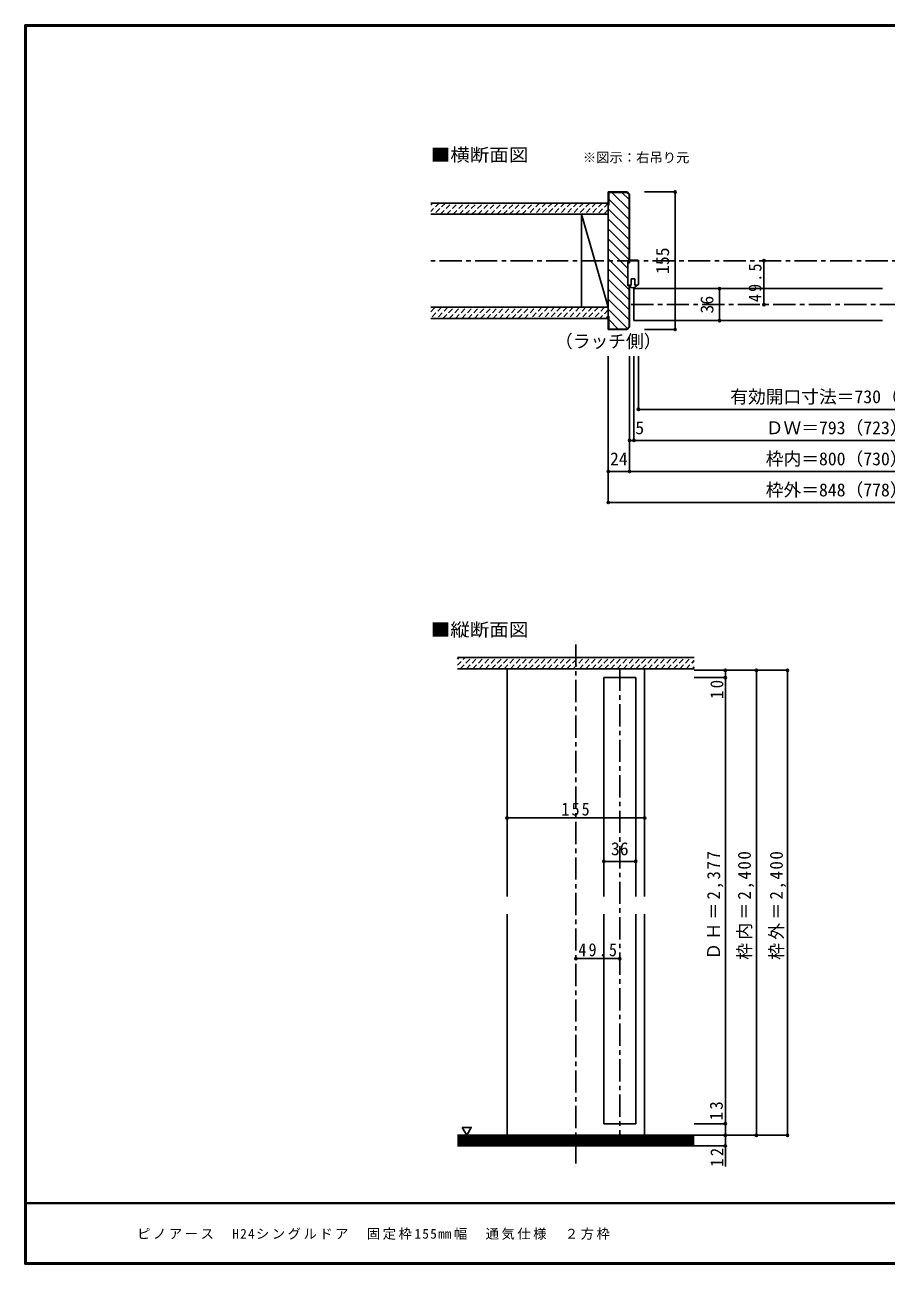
# Model space of a CAD drawing. Units: millimetres at full size, sheet at 1:5. Extents: x -973 to 977, y -718 to 696.
# Drawn here: x -973 to -3, y -701 to 696 of the extents above; entities that cross this region are included whole.
import ezdxf
from ezdxf.enums import TextEntityAlignment as Align

# ---------------------------------------------------------------- set-up
doc = ezdxf.new("R2010")
doc.units = ezdxf.units.MM
doc.header["$LTSCALE"] = 5
doc.header["$PDMODE"] = 32
doc.header["$PDSIZE"] = 2.5
doc.linetypes.add('CHAIN1', pattern=[8, 5, -1, 1, -1])
doc.linetypes.add('DASHED1', pattern=[1.8, 1.2, -0.6])
for name, color, linetype in [('0-1_通り芯', 4, 'CHAIN1'), ('0-3_仕上げ', 2, 'Continuous'), ('0-4_枠', 3, 'Continuous'), ('0-6_扉', 6, 'Continuous'), ('0-8_戸当り', 3, 'Continuous'), ('0-A_文字', 7, 'Continuous'), ('0-B_寸法', 4, 'Continuous'), ('0-C_ハッチ', 4, 'DASHED1'), ('F-1_枠', 6, 'Continuous'), ('F-A_文字', 7, 'Continuous')]:
    doc.layers.add(name, color=color, linetype=linetype)
doc.styles.add('ＭＳ ゴシック', font='')
doc.styles.get('ＭＳ ゴシック').set_extended_font_data('MS Gothic')

msp = doc.modelspace()

# ---------------------------------------------------------------- linework, layer by layer
at = {"layer": '0-1_通り芯'}
msp.add_line((519.153, 430), (-515.847, 430), dxfattribs=at)
at = {"layer": '0-3_仕上げ'}
for p, q in [((-315.847, 495), (-515.847, 495)), ((-315.847, 482.5), (-515.847, 482.5)), ((-315.847, 377.5), (-515.847, 377.5)), ((-315.847, 365), (-515.847, 365))]:
    msp.add_line(p, q, dxfattribs=at)
at = {"layer": '0-4_枠'}
for p, q in [((-315.847, 507.5), (-315.847, 352.5)), ((-294.675, 507.5), (-315.847, 507.5)), ((-315.347, 492.5), (-315.347, 507)), ((-294.883, 507), (-315.347, 507)), ((-294.675, 507.5), (-291.847, 504.672)), ((-291.847, 504.672), (-291.847, 428)), ((-315.347, 492.5), (-315.847, 492.5)), ((-292.347, 355.536), (-292.347, 402)), ((-291.847, 355.328), (-291.847, 402)), ((-315.347, 367.5), (-315.847, 367.5)), ((-315.347, 367.5), (-315.347, 353)), ((-294.675, 352.5), (-315.847, 352.5)), ((-294.882, 353), (-315.347, 353)), ((-294.882, 353), (-292.347, 355.536)), ((-294.675, 352.5), (-291.847, 355.328))]:
    msp.add_line(p, q, dxfattribs=at)
for points in [[(-294.883, 507), (-292.347, 504.464), (-292.347, 428)], [(-291.847, 402), (-293.847, 402), (-293.847, 428), (-291.847, 428)]]:
    msp.add_lwpolyline(points, dxfattribs=at)
at = {"layer": '0-6_扉'}
for p, q in [((-286.847, 362.5), (-286.847, 398.5)), ((-286.847, 398.5), (-6.847, 398.5)), ((-286.847, 362.5), (-6.847, 362.5))]:
    msp.add_line(p, q, dxfattribs=at)
at = {"layer": '0-8_戸当り', "color": 7}
for p, q in [((-293.847, 427.5), (-291.847, 427.5)), ((-293.847, 402.5), (-293.847, 427.5)), ((-291.847, 430.5), (-291.847, 427.5)), ((-282.847, 430.5), (-291.847, 430.5)), ((-281.847, 429.5), (-281.847, 403.5)), ((-289.847, 409.5), (-285.847, 409.5)), ((-289.847, 409.5), (-289.847, 402.5)), ((-285.847, 409.5), (-285.847, 402.5)), ((-293.847, 402.5), (-289.847, 402.5)), ((-282.847, 402.5), (-285.847, 402.5))]:
    msp.add_line(p, q, dxfattribs=at)
for centre, radius, start, end in [((-282.847, 429.5), 1, 0, 90), ((-288.083, 403.981), 4.487, 199.27144, 340.72855), ((-282.847, 403.5), 1, 270, 0)]:
    msp.add_arc(centre, radius, start, end, dxfattribs=at)
at = {"layer": '0-B_寸法'}
for p, q in [((-240.425, 507.5), (-274.947, 507.5)), ((-240.425, 507.5), (-240.425, 352.5)), ((-140.425, 380.5), (-140.425, 430)), ((-190.425, 398.5), (-190.425, 362.5)), ((-240.425, 352.5), (-274.947, 352.5)), ((-315.847, 157.5), (-315.847, 322.5)), ((-291.847, 192.5), (-291.847, 322.5)), ((-286.847, 227.5), (-286.847, 322.5)), ((-281.847, 262.5), (-281.847, 322.5)), ((-281.847, 262.5), (235.158, 262.5)), ((295.153, 227.5), (-291.847, 227.5)), ((319.153, 192.5), (-315.847, 192.5)), ((319.153, 157.5), (-315.847, 157.5)), ((-429.847, -29.756), (-429.847, -286.506)), ((-274.847, -29.756), (-274.847, -286.506)), ((-113.847, -31.556), (-218.847, -31.556)), ((-183.847, -39.756), (-218.847, -39.756)), ((-183.847, -31.556), (-183.847, -590.838)), ((-148.847, -31.556), (-148.847, -555.5)), ((-113.847, -31.556), (-113.847, -555.5)), ((-429.847, -82.978), (-429.847, -48.456)), ((-274.847, -82.978), (-274.847, -48.456)), ((-429.847, -197.975), (-274.847, -197.975)), ((-284.847, -246.862), (-320.847, -246.862)), ((-429.847, -306.506), (-429.847, -555.5)), ((-274.847, -306.506), (-274.847, -555.5)), ((-352.347, -356.506), (-302.847, -356.506)), ((-183.847, -542.5), (-218.847, -542.5)), ((-113.847, -555.5), (-218.847, -555.5)), ((-183.847, -567.5), (-218.847, -567.5))]:
    msp.add_line(p, q, dxfattribs=at)
at = {"layer": '0-B_寸法', "color": 3}
msp.add_line((-345.847, 482.5), (-345.847, 377.5), dxfattribs=at)
at = {"layer": '0-B_寸法', "color": 7}
for p, q in [((-345.847, 482.5), (-315.847, 377.5)), ((-485.847, -29.756), (-218.847, -29.756)), ((-218.847, -557), (-485.847, -557)), ((-218.847, -558.5), (-485.847, -558.5)), ((-480.282, -546.686), (-475.282, -555.347)), ((-218.847, -560), (-485.847, -560)), ((-218.847, -561.5), (-485.847, -561.5)), ((-218.847, -563), (-485.847, -563)), ((-218.847, -564.5), (-485.847, -564.5)), ((-218.847, -566), (-485.847, -566))]:
    msp.add_line(p, q, dxfattribs=at)
at = {"layer": '0-B_寸法', "linetype": 'CHAIN1'}
for p, q in [((295.153, 380.5), (-291.847, 380.5)), ((-352.347, -2.5), (-352.347, -587.5)), ((-302.847, -29.756), (-302.847, -555.5)), ((-485.847, -567.5), (-218.847, -567.5))]:
    msp.add_line(p, q, dxfattribs=at)
at = {"layer": '0-B_寸法', "linetype": 'DASHED1'}
for p, q in [((-485.847, -25.951), (-477.152, -17.256)), ((-485.847, -18.88), (-484.223, -17.256)), ((-482.581, -29.756), (-470.081, -17.256)), ((-475.51, -29.756), (-463.01, -17.256)), ((-468.439, -29.756), (-455.939, -17.256)), ((-461.367, -29.756), (-448.867, -17.256)), ((-454.296, -29.756), (-441.796, -17.256)), ((-447.225, -29.756), (-434.725, -17.256)), ((-440.154, -29.756), (-427.654, -17.256)), ((-433.083, -29.756), (-420.583, -17.256)), ((-426.012, -29.756), (-413.512, -17.256)), ((-418.941, -29.756), (-406.441, -17.256)), ((-411.87, -29.756), (-399.37, -17.256)), ((-404.799, -29.756), (-392.299, -17.256)), ((-397.728, -29.756), (-385.228, -17.256)), ((-390.657, -29.756), (-378.157, -17.256)), ((-383.586, -29.756), (-371.086, -17.256)), ((-376.515, -29.756), (-364.015, -17.256)), ((-369.444, -29.756), (-356.944, -17.256)), ((-362.373, -29.756), (-349.873, -17.256)), ((-355.301, -29.756), (-342.801, -17.256)), ((-348.23, -29.756), (-335.73, -17.256)), ((-341.159, -29.756), (-328.659, -17.256)), ((-334.088, -29.756), (-321.588, -17.256)), ((-327.017, -29.756), (-314.517, -17.256)), ((-319.946, -29.756), (-307.446, -17.256)), ((-312.875, -29.756), (-300.375, -17.256)), ((-305.804, -29.756), (-293.304, -17.256)), ((-298.733, -29.756), (-286.233, -17.256)), ((-291.662, -29.756), (-279.162, -17.256)), ((-284.591, -29.756), (-272.091, -17.256)), ((-277.52, -29.756), (-265.02, -17.256)), ((-270.449, -29.756), (-257.949, -17.256)), ((-263.378, -29.756), (-250.878, -17.256)), ((-256.306, -29.756), (-243.806, -17.256)), ((-249.235, -29.756), (-236.735, -17.256)), ((-242.164, -29.756), (-229.664, -17.256)), ((-235.093, -29.756), (-222.593, -17.256)), ((-228.022, -29.756), (-218.847, -20.581)), ((-220.951, -29.756), (-218.847, -27.652))]:
    msp.add_line(p, q, dxfattribs=at)
at = {"layer": '0-B_寸法', "color": 2}
for p, q in [((-485.847, -17.256), (-218.847, -17.256)), ((-218.847, -555.5), (-485.847, -555.5)), ((-218.847, -567.5), (-485.847, -567.5))]:
    msp.add_line(p, q, dxfattribs=at)
at = {"layer": '0-B_寸法', "color": 6}
for p, q in [((-320.847, -39.756), (-284.847, -39.756)), ((-320.847, -39.756), (-320.847, -286.506)), ((-284.847, -39.756), (-284.847, -286.506)), ((-320.847, -306.506), (-320.847, -542.5)), ((-284.847, -306.506), (-284.847, -542.5)), ((-284.847, -542.5), (-320.847, -542.5))]:
    msp.add_line(p, q, dxfattribs=at)
at = {"layer": '0-B_寸法', "color": 7}
msp.add_lwpolyline([(-480.282, -546.686), (-470.282, -546.686), (-475.282, -555.347)], dxfattribs=at)
for p in [(-240.425, 507.5), (-140.425, 430), (-190.425, 398.5), (-140.425, 380.5), (-190.425, 362.5), (-240.425, 352.5), (-281.847, 262.5), (-291.847, 227.5), (-286.847, 227.5), (-315.847, 192.5), (-291.847, 192.5), (-315.847, 157.5), (-183.847, -31.556), (-183.847, -39.756), (-148.847, -31.556), (-113.847, -31.556), (-429.847, -197.975), (-274.847, -197.975), (-320.847, -246.862), (-284.847, -246.862), (-352.347, -356.506), (-302.847, -356.506), (-183.847, -542.5), (-183.847, -555.5), (-148.847, -555.5), (-113.847, -555.5), (-183.847, -567.5)]:
    msp.add_point(p, dxfattribs=at)
at = {"layer": '0-C_ハッチ', "linetype": 'Continuous'}
for p, q in [((-311.68, 507), (-292.347, 487.666)), ((-300.367, 507), (-292.347, 498.98)), ((-315.347, 499.353), (-292.347, 476.353)), ((-315.847, 488.539), (-292.347, 465.039)), ((-315.847, 477.225), (-292.347, 453.725)), ((-315.847, 465.912), (-292.347, 442.412)), ((-315.847, 454.598), (-292.347, 431.098)), ((-315.847, 443.284), (-293.847, 421.284)), ((-315.847, 431.97), (-293.847, 409.971)), ((-315.847, 420.657), (-292.347, 397.157)), ((-315.847, 409.343), (-292.347, 385.843)), ((-315.847, 398.029), (-292.347, 374.529)), ((-315.847, 386.716), (-292.347, 363.216)), ((-315.847, 375.402), (-294.164, 353.719)), ((-315.347, 363.588), (-304.759, 353))]:
    msp.add_line(p, q, dxfattribs=at)
at = {"layer": '0-C_ハッチ'}
for p, q in [((-506.444, 495), (-515.847, 485.597)), ((-515.847, 492.668), (-513.515, 495)), ((-499.373, 495), (-511.873, 482.5)), ((-504.802, 482.5), (-492.302, 495)), ((-497.731, 482.5), (-485.231, 495)), ((-490.66, 482.5), (-478.16, 495)), ((-483.589, 482.5), (-471.089, 495)), ((-476.518, 482.5), (-464.018, 495)), ((-469.447, 482.5), (-456.947, 495)), ((-462.376, 482.5), (-449.876, 495)), ((-455.305, 482.5), (-442.805, 495)), ((-448.234, 482.5), (-435.734, 495)), ((-441.162, 482.5), (-428.662, 495)), ((-434.091, 482.5), (-421.591, 495)), ((-427.02, 482.5), (-414.52, 495)), ((-419.949, 482.5), (-407.449, 495)), ((-412.878, 482.5), (-400.378, 495)), ((-393.307, 495), (-405.807, 482.5)), ((-386.236, 495), (-398.736, 482.5)), ((-379.165, 495), (-391.665, 482.5)), ((-372.094, 495), (-384.594, 482.5)), ((-365.023, 495), (-377.523, 482.5)), ((-357.952, 495), (-370.452, 482.5)), ((-350.881, 495), (-363.381, 482.5)), ((-343.81, 495), (-356.31, 482.5)), ((-336.739, 495), (-349.239, 482.5)), ((-329.668, 495), (-342.168, 482.5)), ((-322.596, 495), (-335.096, 482.5)), ((-315.847, 494.678), (-328.025, 482.5)), ((-315.847, 487.607), (-320.954, 482.5)), ((-503.736, 377.5), (-515.847, 365.389)), ((-515.847, 372.46), (-510.807, 377.5)), ((-496.665, 377.5), (-509.165, 365)), ((-502.094, 365), (-489.594, 377.5)), ((-495.023, 365), (-482.523, 377.5)), ((-487.952, 365), (-475.452, 377.5)), ((-480.881, 365), (-468.381, 377.5)), ((-473.81, 365), (-461.31, 377.5)), ((-466.739, 365), (-454.239, 377.5)), ((-459.668, 365), (-447.168, 377.5)), ((-452.596, 365), (-440.096, 377.5)), ((-445.525, 365), (-433.025, 377.5)), ((-438.454, 365), (-425.954, 377.5)), ((-431.383, 365), (-418.883, 377.5)), ((-424.312, 365), (-411.812, 377.5)), ((-417.241, 365), (-404.741, 377.5)), ((-410.17, 365), (-397.67, 377.5)), ((-390.599, 377.5), (-403.099, 365)), ((-383.528, 377.5), (-396.028, 365)), ((-376.457, 377.5), (-388.957, 365)), ((-369.386, 377.5), (-381.886, 365)), ((-362.315, 377.5), (-374.815, 365)), ((-355.244, 377.5), (-367.744, 365)), ((-348.173, 377.5), (-360.673, 365)), ((-341.101, 377.5), (-353.601, 365)), ((-334.03, 377.5), (-346.53, 365)), ((-326.959, 377.5), (-339.459, 365)), ((-319.888, 377.5), (-332.388, 365)), ((-315.847, 374.47), (-325.317, 365)), ((-315.847, 367.399), (-318.246, 365))]:
    msp.add_line(p, q, dxfattribs=at)
at = {"layer": 'F-1_枠'}
for p, q in [((-973.347, 695.833), (-973.347, -700.833)), ((-973.347, 695.833), (976.653, 695.833)), ((-973.347, 695), (976.653, 695)), ((-973.347, 694.167), (976.653, 694.167)), ((-972.514, 695.833), (-972.514, -700.833)), ((-971.68, 695.833), (-971.68, -700.833)), ((976.653, -631.667), (-973.347, -631.667)), ((976.653, -632.5), (-973.347, -632.5)), ((976.653, -699.167), (-973.347, -699.167)), ((976.653, -700), (-973.347, -700)), ((976.653, -700.833), (-973.347, -700.833))]:
    msp.add_line(p, q, dxfattribs=at)

# ---------------------------------------------------------------- texts
at = {"layer": '0-A_文字', "style": 'ＭＳ ゴシック', "width": 1.1}
msp.add_text('■横断面図', height=14.66, dxfattribs=at).set_placement((-515.847, 537.5), align=Align.BOTTOM_LEFT)
at = {"layer": '0-A_文字', "style": 'ＭＳ ゴシック'}
for s, height, p in [('※図示：右吊り元', 11, (-344.447, 537.5)), ('（ラッチ側）', 14.66, (-375.847, 327.5))]:
    msp.add_text(s, height=height, dxfattribs=at).set_placement(p, align=Align.BOTTOM_LEFT)
at = {"layer": '0-B_寸法', "color": 7, "style": 'ＭＳ ゴシック'}
for s, p in [('155', (-242.925, 415)), ('36', (-192.925, 370.5))]:
    msp.add_text(s, height=14.66, rotation=90, dxfattribs=at).set_placement(p, align=Align.BOTTOM_LEFT)
for s, p in [('有効開口寸法＝730（660）<640>［617］', (-178.347, 265)), ('ＤＷ＝793（723）<703>［680］', (-138.347, 230)), ('5', (-285.361, 230)), ('24', (-313.847, 195)), ('枠内＝800（730）<710>［687］', (-138.347, 195)), ('枠外＝848（778）<758>［735］', (-138.347, 160)), ('36', (-312.847, -244.362))]:
    msp.add_text(s, height=14.66, dxfattribs=at).set_placement(p, align=Align.BOTTOM_LEFT)
at = {"layer": '0-B_寸法', "color": 7, "style": 'ＭＳ ゴシック', "width": 1.1}
msp.add_text('■縦断面図', height=14.66, dxfattribs=at).set_placement((-515.847, 2.5), align=Align.BOTTOM_LEFT)
at = {"layer": '0-B_寸法', "color": 7, "char_height": 14.66, "attachment_point": 7, "rotation": 90, "style": 'ＭＳ ゴシック'}
for s, insert in [('\\T1.28;\\W0.9;49.5', (-142.925, 383.375)), ('\\T1.27;\\W0.95;10', (-186.01, -63.894)), ('\\T1.19;\\W0.95;ＤＨ＝2,377', (-186.027, -357.756)), ('\\T1.19;\\W0.95;枠内＝2,400', (-151.347, -357.756)), ('\\T1.19;\\W0.95;枠外＝2,400', (-115.333, -357.756)), ('\\T1.27;\\W0.95;13', (-186.556, -538.76)), ('\\T1.27;\\W0.95;12', (-186.043, -591.18))]:
    msp.add_mtext(s, dxfattribs=dict(at, insert=insert))
at = {"layer": '0-B_寸法', "color": 7, "char_height": 14.66, "attachment_point": 7, "style": 'ＭＳ ゴシック'}
for s, insert in [('\\T1.27;\\W0.9;155', (-368.597, -195.475)), ('\\T1.28;\\W0.9;49.5', (-349.472, -354.006))]:
    msp.add_mtext(s, dxfattribs=dict(at, insert=insert))
at = {"layer": 'F-A_文字', "insert": (-846.68, -673.333), "char_height": 11, "attachment_point": 7, "style": 'ＭＳ ゴシック'}
msp.add_mtext('\\T1.19;ピノアース\u3000H24シングルドア\u3000固定枠155㎜幅\u3000通気仕様\u3000２方枠', dxfattribs=at)

doc.saveas('drawing.dxf')
